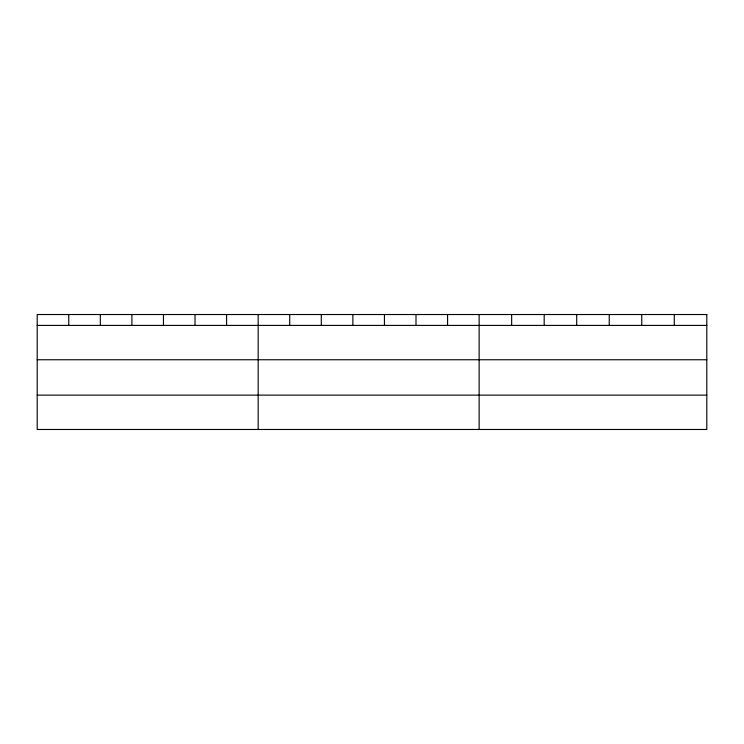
<?xml version="1.0" encoding="UTF-8"?>
<svg xmlns="http://www.w3.org/2000/svg" width="744" height="744" viewBox="0 0 744 744"><rect width="100%" height="100%" fill="white"/><g stroke="black" fill="none" stroke-linecap="round" stroke-linejoin="round"><path stroke-width="1.12" d="M37.2 325.407L706.8 325.407M37.2 359.752L706.8 359.752M37.2 395.129L706.8 395.129M674.278 314.526L674.278 325.407M641.756 314.526L641.756 325.407M609.234 314.526L609.234 325.407M576.702 314.526L576.702 325.407M544.18 314.526L544.18 325.407M511.658 314.526L511.658 325.407M479.136 314.526L479.136 429.474M447.572 314.526L447.572 325.407M415.998 314.526L415.998 325.407M384.434 314.526L384.434 325.407M352.87 314.526L352.87 325.407M321.306 314.526L321.306 325.407M289.732 314.526L289.732 325.407M258.168 314.526L258.168 429.474M226.604 314.526L226.604 325.407M195.03 314.526L195.03 325.407M163.466 314.526L163.466 325.407M131.902 314.526L131.902 325.407M100.338 314.526L100.338 325.407M68.764 314.526L68.764 325.407M706.8 314.526L37.2 314.526L37.2 429.474L706.8 429.474L706.8 314.526"/></g></svg>
